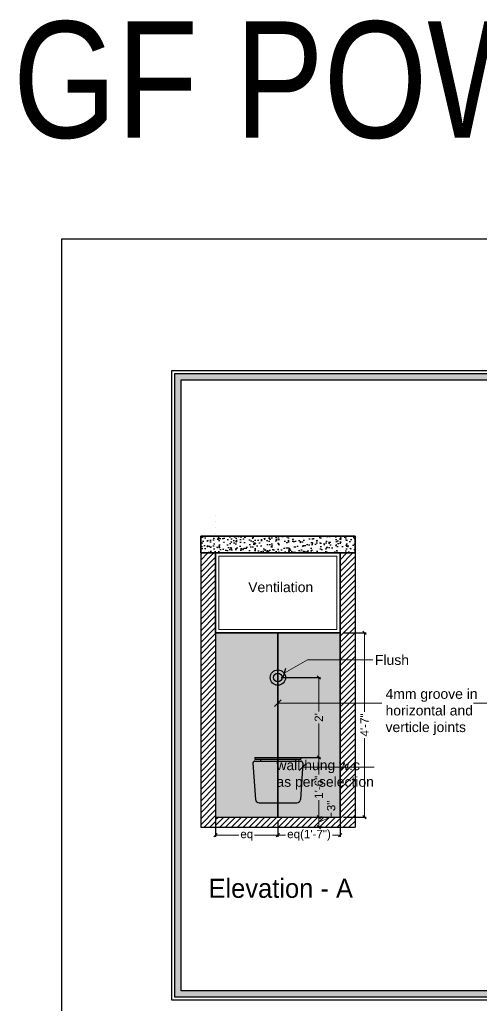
# Model space of a CAD drawing. Header units: millimetres. Extents: x 56222 to 3066687, y -650199 to -121287.
# Drawn here: x 148903.2 to 149042.2, y -182147.1 to -181850.5 of the extents above; entities that cross this region are included whole.
import ezdxf

# ---------------------------------------------------------------- set-up
doc = ezdxf.new("R2010")
doc.units = ezdxf.units.MM
doc.header["$MEASUREMENT"] = 0
doc.header["$PDMODE"] = 35
doc.layers.get('Defpoints').update_dxf_attribs({"color": 220})
for name, color, linetype, lineweight in [('dim05', 1, 'Continuous', 13), ('ELEC.', 5, 'Continuous', 20), ('Flooring', 253, 'Continuous', 30), ('LABALLING', 1, 'Continuous', 25), ('NAME PLATE', 7, 'Continuous', 25), ('sec. mark', 5, 'Continuous', 25), ('SECOND FLOOR ( TEXT )', 7, 'Continuous', 9), ('wall', 7, 'Continuous', 30), ('XX~SLAB ( BEAM )~ ( DIM )', 7, 'Continuous', 9)]:
    doc.layers.add(name, color=color, linetype=linetype, lineweight=lineweight)
doc.layers.add('hatch', color=253, linetype='Continuous', lineweight=0, transparency=0.4)
doc.layers.add('SANIT', color=232, linetype='Continuous')
doc.styles.add('Aerial', font='arial.ttf')
doc.styles.add('Arial', font='arial.ttf')
doc.styles.add("Cn_BT_0'-0", font='swissc.ttf')
doc.styles.add('DATE', font='swissc.ttf', dxfattribs={"height": 6.75})
doc.styles.get("Standard").update_dxf_attribs({"font": 'arial.ttf', "height": 6})
doc.dimstyles.new('ISO-25', dxfattribs={"dimtxt": 2.5, "dimasz": 1, "dimexe": 0.5, "dimexo": 1, "dimtad": 0, "dimdec": 1, "dimlunit": 4, "dimtxsty": 'Standard', "dimblk": 'OBLIQUE', "dimcen": 2.5, "dimclrd": 1, "dimclre": 1, "dimclrt": 5, "dimadec": 0, "dimazin": 0, "dimtfac": 1, "dimtdec": 1, "dimtmove": 0, "dimatfit": 3, "dimfxl": 1, "dimlwd": -1, "dimarcsym": 0})
doc.dimstyles.new('NEW ', dxfattribs={"dimtxt": 3, "dimasz": 2, "dimexe": 1, "dimexo": 1, "dimgap": 0.089996, "dimtad": 0, "dimtoh": 1, "dimzin": 3, "dimdsep": 46, "dimlunit": 4, "dimtxsty": 'Aerial', "dimblk": 'OBLIQUE', "dimcen": 0.089996, "dimdle": 1, "dimclrd": 252, "dimclre": 252, "dimclrt": 7, "dimadec": 0, "dimazin": 1, "dimtfac": 1, "dimtdec": 0, "dimtofl": 0, "dimtmove": 1, "dimatfit": 3, "dimldrblk": 'OBLIQUE', "dimfxl": 1, "dimtolj": 1, "dimtzin": 0, "dimlwd": 5, "dimlwe": 5, "dimarcsym": 0})

# ---------------------------------------------------------------- blocks, each defined once
blk = doc.blocks.new('sda sdasd')
at = {"ltscale": 0.25, "true_color": 0xffffff}
h = blk.add_hatch(color=7, dxfattribs=at)
h.dxf.hatch_style = 1
h.paths.add_polyline_path([(46521.76, -32072.17, 0.433848), (46521.2, -32071.58), (46507.32, -32071.58, 0.433848), (46506.76, -32072.17), (46507.49, -32083.1, 0.394848), (46508.6, -32084.15), (46519.92, -32084.15, 0.394848), (46521.03, -32083.1)])
h.paths.add_polyline_path([(46521.2, -32070.46), (46507.32, -32070.46), (46507.32, -32071.02), (46521.2, -32071.02)])
h.paths.add_polyline_path([(46519.53, -32071.02), (46508.99, -32071.02), (46508.99, -32071.58), (46519.53, -32071.58)])
at = {"layer": 'SANIT'}
for p, q in [((46507.32, -32070.46), (46507.32, -32071.02)), ((46507.32, -32070.46), (46521.2, -32070.46)), ((46507.32, -32071.02), (46521.2, -32071.02)), ((46507.32, -32071.58), (46521.2, -32071.58)), ((46508.99, -32071.02), (46508.99, -32071.58)), ((46519.53, -32071.02), (46519.53, -32071.58)), ((46521.2, -32070.46), (46521.2, -32071.02)), ((46506.76, -32072.17), (46507.49, -32083.1)), ((46521.76, -32072.17), (46521.03, -32083.1)), ((46508.6, -32084.15), (46519.92, -32084.15))]:
    blk.add_line(p, q, dxfattribs=at)
for centre, radius, start, end in [((46507.32, -32072.14), 0.558, 90, 183.8141), ((46521.2, -32072.14), 0.558, 356.1859, 90), ((46508.6, -32083.03), 1.12, 183.8141, 270), ((46519.92, -32083.03), 1.12, 270, 356.1859)]:
    blk.add_arc(centre, radius, start, end, dxfattribs=at)
blk = doc.blocks.new('_Oblique')
at = {"layer": 'wall', "color": 0, "lineweight": -2}
blk.add_line((-0.5, -0.5), (0.5, 0.5), dxfattribs=at)
blk = doc.blocks.new('*D733')
at = {"layer": 'Defpoints', "color": 0, "lineweight": 25, "transparency": 16777216}
for p in [(148986.51, -182072.47, -0.13), (148993.29, -182072.47), (148980.97, -182090.47, -0.12)]:
    blk.add_point(p, dxfattribs=at)
at = {"layer": 'dim05', "color": 1, "linetype": 'Continuous', "lineweight": -2, "transparency": 16777216}
for p, q in [((148987.51, -182072.47), (148993.79, -182072.47)), ((148981.97, -182090.47), (148993.79, -182090.47))]:
    blk.add_line(p, q, dxfattribs=at)
at = {"layer": 'dim05', "color": 1, "linetype": 'Continuous', "transparency": 16777216}
for p, q in [((148993.29, -182072.47), (148993.29, -182077.64)), ((148993.29, -182090.47), (148993.29, -182085.3))]:
    blk.add_line(p, q, dxfattribs=at)
at = {"layer": 'dim05', "color": 1, "transparency": 16777216}
for p, rotation in [((148993.29, -182072.47), 90), ((148993.29, -182090.47), 270)]:
    blk.add_blockref('_Oblique', p, dxfattribs=dict(at, rotation=rotation))
at = {"layer": 'dim05', "color": 5, "lineweight": 25, "transparency": 16777216, "insert": (148993.29, -182081.47), "char_height": 2.5, "attachment_point": 5, "rotation": 90, "style": 'Arial'}
blk.add_mtext('1\'-6"', dxfattribs=at)
blk = doc.blocks.new('*D734')
at = {"layer": 'Defpoints', "color": 0, "lineweight": 25, "transparency": 16777216}
for p in [(148980.97, -182048.47, -0.13), (148993.29, -182048.47), (148986.24, -182072.47, -0.13)]:
    blk.add_point(p, dxfattribs=at)
at = {"layer": 'dim05', "color": 1, "linetype": 'Continuous', "lineweight": -2, "transparency": 16777216}
for p, q in [((148981.97, -182048.47), (148993.79, -182048.47)), ((148987.24, -182072.47), (148993.79, -182072.47))]:
    blk.add_line(p, q, dxfattribs=at)
at = {"layer": 'dim05', "color": 1, "linetype": 'Continuous', "transparency": 16777216}
for p, q in [((148993.29, -182048.47), (148993.29, -182058.67)), ((148993.29, -182072.47), (148993.29, -182062.26))]:
    blk.add_line(p, q, dxfattribs=at)
at = {"layer": 'dim05', "color": 1, "transparency": 16777216}
for p, rotation in [((148993.29, -182048.47), 90), ((148993.29, -182072.47), 270)]:
    blk.add_blockref('_Oblique', p, dxfattribs=dict(at, rotation=rotation))
at = {"layer": 'dim05', "color": 5, "lineweight": 25, "transparency": 16777216, "insert": (148993.29, -182060.47), "char_height": 2.5, "attachment_point": 5, "rotation": 90, "style": 'Arial'}
blk.add_mtext("2'", dxfattribs=at)
blk = doc.blocks.new('*D735')
at = {"layer": 'Defpoints', "color": 0, "lineweight": 25, "transparency": 16777216}
for p in [(148999.72, -182034.97, -0.12), (148999.72, -182090.47), (149007.06, -182090.47)]:
    blk.add_point(p, dxfattribs=at)
at = {"layer": 'dim05', "color": 1, "linetype": 'Continuous', "lineweight": -2, "transparency": 16777216}
for p, q in [((149000.72, -182034.97), (149007.56, -182034.97)), ((149000.72, -182090.47), (149007.56, -182090.47))]:
    blk.add_line(p, q, dxfattribs=at)
at = {"layer": 'dim05', "color": 1, "linetype": 'Continuous', "transparency": 16777216}
for p, q in [((149007.06, -182034.97), (149007.06, -182058.72)), ((149007.06, -182090.47), (149007.06, -182066.71))]:
    blk.add_line(p, q, dxfattribs=at)
at = {"layer": 'dim05', "color": 1, "transparency": 16777216}
for p, rotation in [((149007.06, -182034.97), 90), ((149007.06, -182090.47), 270)]:
    blk.add_blockref('_Oblique', p, dxfattribs=dict(at, rotation=rotation))
at = {"layer": 'dim05', "color": 5, "lineweight": 25, "transparency": 16777216, "insert": (149007.06, -182062.72), "char_height": 2.5, "attachment_point": 5, "rotation": 90, "style": 'Arial'}
blk.add_mtext('4\'-7"', dxfattribs=at)
blk = doc.blocks.new('*D738')
at = {"layer": 'Defpoints', "color": 0, "lineweight": 25, "transparency": 16777216}
for p in [(148962.22, -182090.47, -0.12), (148980.97, -182090.47, -0.12), (148980.97, -182095.91)]:
    blk.add_point(p, dxfattribs=at)
at = {"layer": 'dim05', "color": 1, "linetype": 'Continuous', "lineweight": -2, "transparency": 16777216}
for p, q in [((148962.22, -182091.47), (148962.22, -182096.41)), ((148980.97, -182091.47), (148980.97, -182096.41))]:
    blk.add_line(p, q, dxfattribs=at)
at = {"layer": 'dim05', "color": 1, "linetype": 'Continuous', "transparency": 16777216}
for p, q in [((148962.22, -182095.91), (148969.22, -182095.91)), ((148980.97, -182095.91), (148973.97, -182095.91))]:
    blk.add_line(p, q, dxfattribs=at)
at = {"layer": 'dim05', "color": 1, "transparency": 16777216, "rotation": 180}
blk.add_blockref('_Oblique', (148962.22, -182095.91), dxfattribs=at)
at = {"layer": 'dim05', "color": 1, "transparency": 16777216}
blk.add_blockref('_Oblique', (148980.97, -182095.91), dxfattribs=at)
at = {"layer": 'dim05', "color": 5, "lineweight": 25, "transparency": 16777216, "insert": (148971.6, -182095.91), "char_height": 2.5, "attachment_point": 5, "style": 'Arial'}
blk.add_mtext('eq', dxfattribs=at)
blk = doc.blocks.new('*D739')
at = {"layer": 'Defpoints', "color": 0, "lineweight": 25, "transparency": 16777216}
for p in [(148980.97, -182090.47, -0.12), (148999.72, -182090.47, -0.12), (148980.97, -182095.91)]:
    blk.add_point(p, dxfattribs=at)
at = {"layer": 'dim05', "color": 1, "linetype": 'Continuous', "lineweight": -2, "transparency": 16777216}
for p, q in [((148980.97, -182091.47), (148980.97, -182096.41)), ((148999.72, -182091.47), (148999.72, -182096.41))]:
    blk.add_line(p, q, dxfattribs=at)
at = {"layer": 'dim05', "color": 1, "linetype": 'Continuous', "transparency": 16777216}
for p, q in [((148980.97, -182095.91), (148983.26, -182095.91)), ((148999.72, -182095.91), (148997.43, -182095.91))]:
    blk.add_line(p, q, dxfattribs=at)
at = {"layer": 'dim05', "color": 1, "transparency": 16777216, "rotation": 180}
blk.add_blockref('_Oblique', (148980.97, -182095.91), dxfattribs=at)
at = {"layer": 'dim05', "color": 1, "transparency": 16777216}
blk.add_blockref('_Oblique', (148999.72, -182095.91), dxfattribs=at)
at = {"layer": 'dim05', "color": 5, "lineweight": 25, "transparency": 16777216, "insert": (148990.35, -182095.91), "char_height": 2.5, "attachment_point": 5, "style": 'Arial'}
blk.add_mtext('eq(1\'-7")', dxfattribs=at)
blk = doc.blocks.new('*D746')
at = {"layer": 'Defpoints', "color": 0, "lineweight": 25, "transparency": 16777216}
for p in [(148993.29, -182090.47), (148993.29, -182093.47), (148993.29, -182093.47)]:
    blk.add_point(p, dxfattribs=at)
at = {"layer": 'dim05', "color": 1, "linetype": 'Continuous', "transparency": 16777216}
for p, q in [((148997.03, -182090.39), (148997.03, -182089.14)), ((148993.29, -182091.97), (148997.03, -182090.39)), ((148993.29, -182090.47), (148993.29, -182093.47))]:
    blk.add_line(p, q, dxfattribs=at)
at = {"layer": 'dim05', "color": 1, "linetype": 'Continuous', "lineweight": -2, "transparency": 16777216}
for p, q in [((148994.29, -182090.47), (148993.79, -182090.47)), ((148994.29, -182093.47), (148993.79, -182093.47))]:
    blk.add_line(p, q, dxfattribs=at)
at = {"layer": 'dim05', "color": 1, "transparency": 16777216}
for p, rotation in [((148993.29, -182090.47), 90), ((148993.29, -182093.47), 270)]:
    blk.add_blockref('_Oblique', p, dxfattribs=dict(at, rotation=rotation))
at = {"layer": 'dim05', "color": 5, "lineweight": 25, "transparency": 16777216, "insert": (148997.03, -182087.07), "char_height": 2.5, "attachment_point": 5, "rotation": 90, "style": 'Arial'}
blk.add_mtext('3"', dxfattribs=at)

msp = doc.modelspace()

# ---------------------------------------------------------------- hatches: boundary and pattern name
at = {"layer": 'hatch', "linetype": 'Continuous', "lineweight": 25}
h = msp.add_hatch(dxfattribs=at)
h.set_pattern_fill('ANSI31', color=256, scale=10)
h.set_pattern_definition([(45, (-207.4297, 156.0103), (-0.8838834765, 0.8838834765), [])])
h.paths.add_polyline_path([(148962.22, -182037.466), (148962.221, -182021.466), (148962.22, -182021.466), (148962.22, -181997.466), (148962.221, -182010.966), (148957.721, -182010.966), (148957.72, -182093.466), (148962.22, -182093.466), (148962.22, -182090.466), (148962.22, -182090.466)])
h = msp.add_hatch(dxfattribs=at)
h.set_pattern_fill('AR-CONC', color=256, scale=0.5)
h.set_pattern_definition([(50, (-597.6037, -647.501), (3.586300913, -0.313760675), [0.375, -4.125]), (355, (-597.6037, -647.501), (-0.69375667, 3.76096067), [0.3, -3.3]), (100.4514445, (-597.3048, -647.5272), (2.892544234, 3.447199955), [0.31870096, -3.50571056]), (46.1842, (-597.6037, -646.501), (5.33620665, -0.8275964), [0.5625, -6.1875]), (96.6356355, (-597.159, -646.57), (4.67330973, 4.870593), [0.47805171, -5.2585688]), (351.184164, (-597.6037, -646.501), (4.67330973, 4.870593), [0.45, -4.95]), (21, (-597.1037, -646.751), (2.98453526, -2.013094453), [0.375, -4.125]), (326, (-597.1037, -646.751), (1.21657666, 3.625750225), [0.3, -3.3]), (71.4514447, (-596.855, -646.9188), (4.201111884, 1.612655764), [0.31870095, -3.50571056]), (37.5, (-597.6037, -647.501), (0.0607992766, 1.664469269), [0, -3.26, 0, -3.35, 0, -3.3125]), (7.5, (-597.6037, -647.501), (1.315347687, 1.97205856), [0, -1.91, 0, -3.185, 0, -1.2625]), (327.5, (-598.7187, -647.501), (2.669112181, -0.112774359), [0, -1.25, 0, -3.9, 0, -5.175]), (317.5, (-599.2187, -647.501), (2.915930847, 0.500524912), [0, -1.625, 0, -2.59, 0, -3.675])])
h.paths.add_polyline_path([(149004.22, -182005.906), (148957.72, -182005.906), (148957.72, -182010.966), (149004.22, -182010.966)])
at = {"layer": 'hatch', "linetype": 'Continuous', "lineweight": 25, "true_color": 0xdfc29f}
h = msp.add_hatch(dxfattribs=at)
h.set_pattern_fill('BOX', color=9, scale=2, angle=90)
h.set_pattern_definition([(180, (84.064, 139.1004), (-2e-16, -2), []), (180, (84.064, 139.6004), (-2e-16, -2), []), (90, (84.064, 139.1004), (-2, 1e-16), [-0.5, 0.5]), (90, (83.564, 139.1004), (-2, 1e-16), [-0.5, 0.5]), (90, (83.064, 139.1004), (-2, 1e-16), [0.5, -0.5]), (90, (82.564, 139.1004), (-2, 1e-16), [0.5, -0.5]), (180, (84.064, 140.1004), (-2e-16, -2), [0.5, -0.5]), (180, (84.064, 140.6004), (-2e-16, -2), [0.5, -0.5])])
h.paths.add_polyline_path([(148980.97, -182034.966), (148962.22, -182034.966), (148962.22, -182034.966), (148962.22, -182090.466), (148980.97, -182090.466)])
h.paths.add_polyline_path([(148999.72, -182034.966), (148980.97, -182034.966), (148980.97, -182090.466), (148999.72, -182090.466)])
h.paths.add_polyline_path([(149105.008, -182034.966), (149073.512, -182034.966), (149073.512, -182090.466), (149105.008, -182090.466)])
h.paths.add_polyline_path([(149126.01, -182034.966), (149105.008, -182034.966), (149105.008, -182090.466), (149126.01, -182090.466)])
h.paths.add_polyline_path([(149126.01, -182010.966), (149105.008, -182010.966), (149105.008, -182034.966), (149126.01, -182034.966)])
h.paths.add_polyline_path([(149105.008, -182010.966), (149073.512, -182010.966), (149073.512, -182034.966), (149105.008, -182034.966)])
h.paths.add_polyline_path([(149073.512, -182010.966), (149052.51, -182010.966), (149052.51, -182034.966), (149073.512, -182034.966)])
at = {"layer": 'hatch', "linetype": 'Continuous', "lineweight": 25}
h = msp.add_hatch(dxfattribs=at)
h.set_pattern_fill('ANSI31', color=256, scale=10)
h.set_pattern_definition([(45, (-597.6037, -603.0611), (-0.8838834765, 0.8838834765), [])])
h.paths.add_polyline_path([(148999.72, -182090.466), (148980.97, -182090.466), (148980.97, -182090.466), (148962.22, -182090.466), (148962.22, -182093.466), (148999.72, -182093.466)])
at = {"layer": 'NAME PLATE', "true_color": 0xd39e00}
h = msp.add_hatch(color=42, dxfattribs=at)
h.paths.add_polyline_path([(148949.945, -181956.97), (148949.945, -182144.619), (149216.539, -182144.619), (149216.539, -181956.97)])
h.paths.add_polyline_path([(148951.816, -181958.841), (149214.668, -181958.841), (149214.668, -182142.748), (148951.816, -182142.748)], flags=16)

# ---------------------------------------------------------------- linework, layer by layer
at = {"color": 3, "lineweight": 30, "ltscale": 0.25}
for radius in [2.304, 1.304]:
    msp.add_circle((148980.97, -182048.466, -0.126), radius, dxfattribs=at)
at = {"layer": 'dim05', "color": 1, "lineweight": 35}
for p, q in [((148957.72, -182005.906, 0.01), (149004.22, -182005.906, -0.115)), ((148957.72, -182005.906, 0.01), (148957.72, -182010.966, 0.01)), ((149004.22, -182005.906, -0.115), (149004.22, -182010.966, -0.115)), ((148957.72, -182010.966, 0.01), (149004.22, -182010.966, -0.115))]:
    msp.add_line(p, q, dxfattribs=at)
at = {"layer": 'Flooring', "ltscale": 4}
msp.add_line((148962.22, -182090.466), (148999.72, -182090.466), dxfattribs=at)
at = {"layer": 'Flooring', "color": 1, "linetype": 'Continuous', "lineweight": 25, "elevation": 0.01}
msp.add_lwpolyline([(148957.72, -182005.906), (149004.22, -182005.906), (149004.22, -182010.966), (148957.72, -182010.966)], close=True, dxfattribs=at)
at = {"layer": 'hatch', "linetype": 'Continuous', "lineweight": 25}
for p, q in [((148999.721, -182011.26), (149000.014, -182010.966)), ((148999.721, -182013.028), (149001.782, -182010.966)), ((148999.721, -182014.795), (149003.55, -182010.966)), ((148999.721, -182016.563), (149004.22, -182012.063)), ((148999.721, -182018.331), (149004.22, -182013.831)), ((148999.721, -182020.099), (149004.22, -182015.599)), ((148999.721, -182021.867), (149004.22, -182017.367)), ((148999.721, -182023.634), (149004.22, -182019.134)), ((148999.721, -182025.402), (149004.22, -182020.902)), ((148999.721, -182027.17), (149004.22, -182022.67)), ((148999.721, -182028.938), (149004.22, -182024.438)), ((148999.721, -182030.705), (149004.22, -182026.206)), ((148999.72, -182032.473), (149004.22, -182027.973)), ((148999.72, -182034.241), (149004.22, -182029.741)), ((148999.72, -182036.009), (149004.22, -182031.509)), ((148999.72, -182037.777), (149004.22, -182033.277)), ((148999.72, -182039.544), (149004.22, -182035.044)), ((148999.72, -182041.312), (149004.22, -182036.812)), ((148999.72, -182043.08), (149004.22, -182038.58)), ((148999.72, -182044.848), (149004.22, -182040.348)), ((148999.72, -182046.615), (149004.22, -182042.115)), ((148999.72, -182048.383), (149004.22, -182043.883)), ((148999.72, -182050.151), (149004.22, -182045.651)), ((148999.72, -182051.919), (149004.22, -182047.419)), ((148999.72, -182053.686), (149004.22, -182049.186)), ((148999.72, -182055.454), (149004.22, -182050.954)), ((148999.72, -182057.222), (149004.22, -182052.722)), ((148999.72, -182058.99), (149004.22, -182054.49)), ((148999.72, -182060.758), (149004.22, -182056.258)), ((148999.72, -182062.525), (149004.22, -182058.025)), ((148999.72, -182064.293), (149004.22, -182059.793)), ((148999.72, -182066.061), (149004.22, -182061.561)), ((148999.72, -182067.829), (149004.22, -182063.329)), ((148999.72, -182069.596), (149004.22, -182065.096)), ((148999.72, -182071.364), (149004.22, -182066.864)), ((148999.72, -182073.132), (149004.22, -182068.632)), ((148999.72, -182074.9), (149004.22, -182070.4)), ((148999.72, -182076.667), (149004.22, -182072.167)), ((148999.72, -182078.435), (149004.22, -182073.935)), ((148999.72, -182080.203), (149004.22, -182075.703)), ((148999.72, -182081.971), (149004.22, -182077.471)), ((148999.72, -182083.739), (149004.22, -182079.239)), ((148999.72, -182085.506), (149004.22, -182081.006)), ((148999.72, -182087.274), (149004.22, -182082.774)), ((148999.72, -182089.042), (149004.22, -182084.542)), ((148999.72, -182090.81), (149004.22, -182086.31)), ((148999.72, -182092.577), (149004.22, -182088.077)), ((149000.599, -182093.466), (149004.22, -182089.845)), ((149002.367, -182093.466), (149004.22, -182091.613)), ((149004.135, -182093.466), (149004.22, -182093.381))]:
    msp.add_line(p, q, dxfattribs=at)
at = {"layer": 'NAME PLATE', "color": 42, "true_color": 0xd39e00}
for points in [[(148949.01, -181956.034), (149217.475, -181956.034), (149217.475, -182145.554), (148949.01, -182145.554)], [(148949.945, -181956.97), (149216.539, -181956.97), (149216.539, -182144.619), (148949.945, -182144.619)], [(148951.816, -181958.841), (149214.668, -181958.841), (149214.668, -182142.748), (148951.816, -182142.748)]]:
    msp.add_lwpolyline(points, close=True, dxfattribs=at)
at = {"layer": 'wall', "lineweight": 30}
for p, q in [((148957.72, -182010.966, 0.01), (148957.72, -182093.466, -0.126)), ((148962.221, -182010.966, -0.05), (148962.22, -182093.466, -0.126)), ((148999.72, -182010.966, -0.118), (148999.72, -182093.466, -0.126)), ((149004.22, -182010.966, -0.115), (149004.22, -182093.466, -0.126)), ((148999.72, -182034.966, -0.126), (148962.22, -182034.966, -0.126)), ((148957.72, -182093.466), (149004.22, -182093.466))]:
    msp.add_line(p, q, dxfattribs=at)
at = {"layer": 'wall', "lineweight": 30, "elevation": -0.002}
msp.add_lwpolyline([(148999.72, -182010.966), (148962.22, -182010.966), (148962.22, -182034.966), (148999.72, -182034.966)], close=True, dxfattribs=at)
at = {"layer": 'wall', "lineweight": 0, "elevation": -0.002}
msp.add_lwpolyline([(148998.721, -182011.966), (148963.22, -182011.966), (148963.22, -182033.966), (148998.721, -182033.966)], close=True, dxfattribs=at)
at = {"layer": 'XX~SLAB ( BEAM )~ ( DIM )', "color": 85, "lineweight": 30, "true_color": 0x58ba48}
msp.add_lwpolyline([(148915.907, -181916.493), (149578.884, -181916.493), (149578.884, -182297.575), (148915.907, -182297.575)], close=True, dxfattribs=at)
at = {"layer": 'XX~SLAB ( BEAM )~ ( DIM )', "color": 23, "lineweight": 25, "true_color": 0xb37861, "elevation": -0.124}
for points in [[(148980.97, -182034.966), (148980.97, -182034.966), (148962.22, -182034.966), (148962.221, -182010.966), (148980.971, -182010.966), (148980.971, -182010.966)], [(148980.971, -182010.966), (148980.971, -182010.966), (148999.721, -182010.966), (148999.72, -182034.966), (148980.97, -182034.966), (148980.97, -182034.966)]]:
    msp.add_lwpolyline(points, dxfattribs=at)
for points in [[(148980.97, -182034.966), (148962.22, -182034.966), (148962.22, -182090.466), (148980.97, -182090.466)], [(148999.72, -182034.966), (148980.97, -182034.966), (148980.97, -182090.466), (148999.72, -182090.466)]]:
    msp.add_lwpolyline(points, close=True, dxfattribs=at)

# ---------------------------------------------------------------- block references
at = {"layer": 'ELEC.'}
msp.add_blockref('sda sdasd', (102466.71, -150002.004, -0.126), dxfattribs=at)

# ---------------------------------------------------------------- texts
at = {"layer": 'LABALLING', "lineweight": 5, "ltscale": 4, "char_height": 3}
for s, insert, attachment_point in [('Ventilation', (148972.038, -182019.758), 1), ('Flush', (149010.216, -182041.66), 1), ('\\pxql;wall hung w.c \\Pas per selection', (149009.884, -182073.311, -0.124), 3)]:
    msp.add_mtext(s, dxfattribs=dict(at, insert=insert, attachment_point=attachment_point))
at = {"layer": 'LABALLING', "lineweight": 5, "ltscale": 4, "insert": (149013.397, -182051.857, 0.5), "char_height": 3, "width": 34.35798, "attachment_point": 1}
msp.add_mtext('4mm groove in horizontal and verticle joints', dxfattribs=at)
at = {"layer": 'sec. mark', "lineweight": 20, "insert": (148951.72, -182108.984), "char_height": 5.74001, "attachment_point": 1, "style": 'DATE'}
msp.add_mtext_dynamic_manual_height_columns('\\pxqc;{\\fCentury Gothic|b0|i0|c0|p34;\\C5;Elevation - A}', width=60.21435, gutter_width=1, heights=[0], dxfattribs=at)
at = {"layer": 'SECOND FLOOR ( TEXT )', "insert": (149100.555, -181868.803), "char_height": 35, "attachment_point": 5, "style": "Cn_BT_0'-0"}
msp.add_mtext('GF POWDER TOILET', dxfattribs=at)

# ---------------------------------------------------------------- dimensions: what is measured, and where the dimension line sits
at = {"layer": 'dim05', "color": 27, "lineweight": 25, "true_color": 0x7d5120}
for base, p1, p2, picture, middle in [((149007.0624, -182090.4661), (148999.7205, -182034.9662, -0.1239), (148999.7205, -182090.4661), '*D735', (149007.0624, -182062.7161)), ((148993.289, -182048.466), (148986.238, -182072.466, -0.126), (148980.97, -182048.466, -0.126), '*D734', (148993.289, -182060.466)), ((148993.289, -182072.466), (148980.97, -182090.466, -0.124), (148986.513, -182072.466, -0.126), '*D733', (148993.289, -182081.466))]:
    dim = msp.add_linear_dim(base=base, p1=p1, p2=p2, angle=90, dimstyle='ISO-25', override={"dimdec": 0, "dimtxsty": 'Arial', "dimtmove": 1}, dxfattribs=at)
    dim.commit()
    dim.dimension.update_dxf_attribs({"geometry": picture, "text_midpoint": middle})
dim = msp.add_linear_dim(base=(148993.289, -182093.466), p1=(148993.289, -182090.466), p2=(148993.289, -182093.466), angle=90, dimstyle='ISO-25', override={"dimdec": 0, "dimtxsty": 'Arial', "dimtmove": 1}, dxfattribs=at)
dim.commit()
dim.dimension.update_dxf_attribs({"geometry": '*D746', "text_midpoint": (148997.029, -182088.51), "dimtype": 160})
dim = msp.add_linear_dim(base=(148980.97, -182095.908), p1=(148962.22, -182090.466, -0.124), p2=(148980.97, -182090.466, -0.124), text='eq', dimstyle='ISO-25', override={"dimdec": 0, "dimtxsty": 'Arial', "dimtmove": 1}, dxfattribs=at)
dim.commit()
dim.dimension.update_dxf_attribs({"geometry": '*D738', "text_midpoint": (148971.595, -182095.908)})
dim = msp.add_linear_dim(base=(148980.97, -182095.908), p1=(148999.72, -182090.466, -0.124), p2=(148980.97, -182090.466, -0.124), angle=180, text='eq(<>)', dimstyle='ISO-25', override={"dimdec": 0, "dimtxsty": 'Arial', "dimtmove": 1}, dxfattribs=at)
dim.commit()
dim.dimension.update_dxf_attribs({"geometry": '*D739', "text_midpoint": (148990.345, -182095.908)})

# ---------------------------------------------------------------- leaders
at = {"layer": 'LABALLING', "lineweight": 5, "ltscale": 2}
for points in [[(148982.853, -182047.138, -0.126), (148989.906, -182043.169, -0.126), (149009.545, -182043.163, -0.126)], [(148980.971, -182056.199, -0.124), (149012.226, -182056.199, -0.124)], [(149073.501, -182056.199, -0.124), (149039.898, -182056.199, -0.124)], [(148988.39, -182075.383, -0.126), (149009.984, -182075.383, -0.126)]]:
    msp.add_leader(points, dimstyle='NEW ', override={"dimexe": 7, "dimexo": 7, "dimclrd": 1, "dimfxl": 200, "dimfxlon": 1, "dimarcsym": 2}, dxfattribs=at)

doc.saveas('drawing.dxf')
